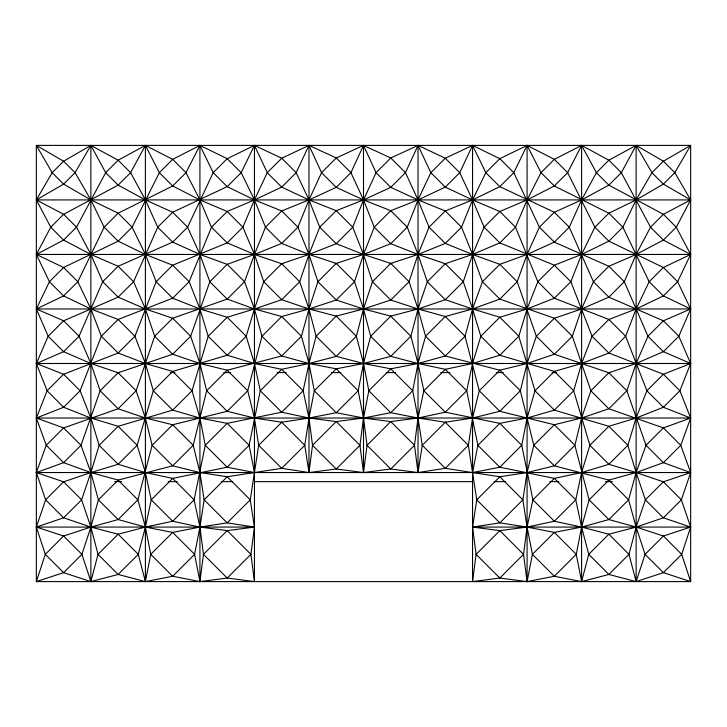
<?xml version="1.0" encoding="UTF-8"?>
<svg xmlns="http://www.w3.org/2000/svg" width="727" height="727" viewBox="0 0 727 727"><rect width="100%" height="100%" fill="white"/><g stroke="black" fill="none" stroke-linecap="round" stroke-linejoin="round"><path stroke-width="1.09" d="M254.45 145.4L227.188 158.677L213.202 172.662L187.602 227.188L172.662 242.127L118.137 266.273L102.698 281.712L79.052 336.237L63.612 351.677L36.35 363.5L47.11 390.762L63.612 407.265L90.875 418.025L118.137 426.295L137.13 445.287L145.4 472.55L151.234 499.812L145.4 527.075L138.257 554.337L145.4 581.6L150.734 554.337L145.4 527.075L137.866 499.812L118.137 480.084L90.875 472.55L63.612 462.663L46.237 445.287L36.35 418.025L47.11 390.762L63.612 374.26L118.137 353.022L134.922 336.237L156.16 281.712L172.662 265.21L227.188 242.882L242.882 227.188L254.45 199.925L267.263 172.662L281.712 158.213L308.975 145.4L336.237 157.968L350.932 172.662L363.5 199.925L374.26 227.188L390.762 243.69L418.025 254.45L445.287 263.719L463.281 281.712L472.55 308.975L480.82 336.237L499.812 355.23L554.337 371.406L573.694 390.762L589.87 445.287L608.862 464.28L636.125 472.55L663.387 481.819L681.381 499.812L690.65 527.075L681.699 554.337L663.387 572.649L636.125 581.6L608.862 574.457L581.6 581.6L576.266 554.337L581.6 527.075L589.134 499.812L608.862 480.084L636.125 472.55L663.387 462.663L680.763 445.287L690.65 418.025L679.89 390.762L663.387 374.26L608.862 353.022L592.078 336.237L570.84 281.712L554.337 265.21L499.812 242.882L484.118 227.188L472.55 199.925L459.737 172.662L445.287 158.213L418.025 145.4L390.762 157.968L376.068 172.662L363.5 199.925L352.74 227.188L336.237 243.69L308.975 254.45L281.712 263.719L263.719 281.712L254.45 308.975L246.18 336.237L227.188 355.23L172.662 371.406L153.306 390.762L137.13 445.287L118.137 464.28L90.875 472.55L63.612 481.819L45.619 499.812L36.35 527.075L45.301 554.337L63.612 572.649L90.875 581.6L118.137 574.457L145.4 581.6L172.662 576.266L199.925 581.6L203.469 554.337L199.925 527.075L194.091 499.812L205.259 445.287L199.925 418.025L192.019 390.762L172.662 371.406L145.4 363.5L118.137 353.022L101.353 336.237L90.875 308.975L77.825 281.712L63.612 267.5L36.35 254.45L50.736 227.188L63.612 214.311L118.137 185.121L130.596 172.662L145.4 145.4L172.662 159.349L185.976 172.662L199.925 199.925L211.493 227.188L227.188 242.882L254.45 254.45L281.712 263.719L299.706 281.712L308.975 308.975L316.118 336.237L308.975 363.5L303.141 390.762L308.975 418.025L312.519 445.287L308.975 472.55L281.712 468.342L227.188 476.758L199.925 472.55L172.662 465.825L118.137 480.084L98.409 499.812L90.875 527.075L81.924 554.337L63.612 572.649L36.35 581.6L36.35 145.4L690.65 145.4L690.65 581.6L36.35 581.6L45.301 554.337L63.612 536.026L90.875 527.075L118.137 519.541L137.866 499.812L152.125 445.287L145.4 418.025L136.131 390.762L118.137 372.769L90.875 363.5L63.612 351.677L48.173 336.237L36.35 308.975L49.4 281.712L63.612 267.5L118.137 241.173L132.123 227.188L159.349 172.662L172.662 159.349L199.925 145.4L227.188 158.677L241.173 172.662L254.45 199.925L265.482 227.188L281.712 243.418L308.975 254.45L336.237 263.401L354.549 281.712L363.5 308.975L370.643 336.237L363.5 363.5L358.166 390.762L363.5 418.025L367.044 445.287L363.5 472.55L336.237 469.006L308.975 472.55L304.767 445.287L308.975 418.025L314.309 390.762L308.975 363.5L301.441 336.237L281.712 316.509L254.45 308.975L227.188 299.088L209.812 281.712L199.925 254.45L187.602 227.188L172.662 212.248L145.4 199.925L118.137 185.121L105.679 172.662L90.875 145.4L63.612 161.212L52.162 172.662L36.35 199.925L50.736 227.188L63.612 240.064L90.875 254.45L118.137 266.273L133.577 281.712L145.4 308.975L154.669 336.237L172.662 354.231L199.925 363.5L227.188 370.225L281.712 355.966L301.441 336.237L308.975 308.975L317.926 281.712L336.237 263.401L363.5 254.45L390.762 243.69L407.265 227.188L418.025 199.925L430.838 172.662L445.287 158.213L472.55 145.4L499.812 158.677L513.798 172.662L539.398 227.188L554.337 242.127L608.862 266.273L624.302 281.712L647.948 336.237L663.387 351.677L690.65 363.5L679.89 390.762L663.387 407.265L636.125 418.025L608.862 426.295L589.87 445.287L581.6 472.55L575.766 499.812L581.6 527.075L588.743 554.337L581.6 581.6L554.337 576.266L527.075 581.6L499.812 578.056L472.55 581.6L472.55 145.4L485.827 172.662L499.812 186.648L554.337 212.248L569.277 227.188L593.423 281.712L608.862 297.152L663.387 320.798L678.827 336.237L690.65 363.5L663.387 374.26L646.885 390.762L636.125 418.025L627.855 445.287L608.862 464.28L581.6 472.55L554.337 478.384L499.812 467.216L472.55 472.55L477.884 445.287L466.716 390.762L472.55 363.5L480.82 336.237L499.812 317.245L527.075 308.975L554.337 298.215L570.84 281.712L581.6 254.45L594.877 227.188L608.862 213.202L636.125 199.925L663.387 184.113L674.838 172.662L690.65 145.4L663.387 161.212L651.937 172.662L636.125 199.925L622.848 227.188L608.862 241.173L581.6 254.45L554.337 265.21L537.835 281.712L527.075 308.975L518.805 336.237L499.812 355.23L472.55 363.5L445.287 369.334L418.025 363.5L390.762 356.357L363.5 363.5L336.237 368.834L308.975 363.5L281.712 355.966L261.984 336.237L254.45 308.975L244.563 281.712L227.188 264.337L199.925 254.45L172.662 242.127L157.723 227.188L145.4 199.925L130.596 172.662L118.137 160.204L90.875 145.4L75.063 172.662L63.612 184.113L36.35 199.925L63.612 214.311L76.489 227.188L90.875 254.45L102.698 281.712L118.137 297.152L145.4 308.975L172.662 318.244L190.656 336.237L199.925 363.5L206.65 390.762L193.2 445.287L199.925 472.55L204.133 499.812L199.925 527.075L194.591 554.337L199.925 581.6L227.188 578.056L254.45 581.6L254.45 145.4L281.712 158.213L296.162 172.662L308.975 199.925L319.735 227.188L336.237 243.69L363.5 254.45L390.762 263.401L409.074 281.712L418.025 308.975L425.559 336.237L445.287 355.966L499.812 370.225L527.075 363.5L554.337 354.231L572.331 336.237L581.6 308.975L593.423 281.712L608.862 266.273L636.125 254.45L663.387 240.064L676.264 227.188L690.65 199.925L674.838 172.662L663.387 161.212L636.125 145.4L608.862 160.204L596.404 172.662L581.6 199.925L569.277 227.188L554.337 242.127L527.075 254.45L499.812 264.337L482.437 281.712L472.55 308.975L465.016 336.237L445.287 355.966L418.025 363.5L390.762 368.834L363.5 363.5L336.237 356.357L308.975 363.5L281.712 369.334L254.45 363.5L227.188 355.23L208.195 336.237L199.925 308.975L189.165 281.712L172.662 265.21L145.4 254.45L118.137 241.173L104.152 227.188L90.875 199.925L75.063 172.662L63.612 161.212L36.35 145.4L52.162 172.662L63.612 184.113L90.875 199.925L118.137 213.202L132.123 227.188L145.4 254.45L156.16 281.712L172.662 298.215L199.925 308.975L227.188 317.245L246.18 336.237L254.45 363.5L260.284 390.762L249.116 445.287L254.45 472.55L227.188 467.216L172.662 478.384L145.4 472.55L118.137 464.28L99.145 445.287L90.875 418.025L80.115 390.762L63.612 374.26L36.35 363.5L48.173 336.237L63.612 320.798L118.137 297.152L133.577 281.712L157.723 227.188L172.662 212.248L227.188 186.648L241.173 172.662L254.45 145.4L267.263 172.662L281.712 187.112L308.975 199.925L336.237 210.685L352.74 227.188L363.5 254.45L372.451 281.712L390.762 300.024L418.025 308.975L445.287 316.509L465.016 336.237L479.275 390.762L472.55 418.025L468.342 445.287L476.758 499.812L472.55 527.075L476.094 554.337L472.55 581.6M472.55 145.4L459.737 172.662L445.287 187.112L418.025 199.925L390.762 210.685L374.26 227.188L363.5 254.45L354.549 281.712L336.237 300.024L308.975 308.975L281.712 316.509L261.984 336.237L247.725 390.762L254.45 418.025L258.658 445.287L250.242 499.812L254.45 527.075L250.906 554.337L254.45 581.6M418.025 472.55L422.233 445.287L418.025 418.025L412.691 390.762L418.025 363.5L425.559 336.237L445.287 316.509L472.55 308.975L499.812 299.088L517.188 281.712L527.075 254.45L539.398 227.188L554.337 212.248L581.6 199.925L608.862 185.121L621.321 172.662L636.125 145.4L651.937 172.662L663.387 184.113L690.65 199.925L663.387 214.311L650.511 227.188L636.125 254.45L624.302 281.712L608.862 297.152L581.6 308.975L554.337 318.244L536.344 336.237L527.075 363.5L520.35 390.762L533.8 445.287L527.075 472.55L522.867 499.812L527.075 527.075L532.409 554.337L527.075 581.6L523.531 554.337L527.075 527.075L532.909 499.812L521.741 445.287L527.075 418.025L534.981 390.762L554.337 371.406L581.6 363.5L608.862 353.022L625.647 336.237L636.125 308.975L649.175 281.712L663.387 267.5L690.65 254.45L676.264 227.188L663.387 214.311L608.862 185.121L596.404 172.662L581.6 145.4L554.337 159.349L541.024 172.662L527.075 199.925L515.507 227.188L499.812 242.882L472.55 254.45L445.287 263.719L427.294 281.712L418.025 308.975L410.882 336.237L418.025 363.5L423.859 390.762L418.025 418.025L414.481 445.287L418.025 472.55L445.287 468.342L499.812 476.758L527.075 472.55L554.337 465.825L608.862 480.084L628.591 499.812L636.125 527.075L645.076 554.337L663.387 572.649L690.65 581.6L681.699 554.337L663.387 536.026L636.125 527.075L608.862 519.541L589.134 499.812L574.875 445.287L581.6 418.025L590.869 390.762L608.862 372.769L636.125 363.5L663.387 351.677L678.827 336.237L690.65 308.975L677.6 281.712L663.387 267.5L608.862 241.173L594.877 227.188L567.651 172.662L554.337 159.349L527.075 145.4L499.812 158.677L485.827 172.662L472.55 199.925L461.518 227.188L445.287 243.418L418.025 254.45L390.762 263.401L372.451 281.712L363.5 308.975L356.357 336.237L363.5 363.5L368.834 390.762L363.5 418.025L359.956 445.287L363.5 472.55L390.762 469.006L418.025 472.55L418.025 145.4L430.838 172.662L445.287 187.112L472.55 199.925L499.812 211.493L515.507 227.188L537.835 281.712L554.337 298.215L608.862 319.453L625.647 336.237L646.885 390.762L663.387 407.265L690.65 418.025L663.387 427.912L646.012 445.287L636.125 472.55L628.591 499.812L608.862 519.541L581.6 527.075L554.337 532.409L527.075 527.075L499.812 522.867L472.55 527.075L499.812 530.619L527.075 527.075L554.337 521.241L581.6 527.075L608.862 534.218L636.125 527.075L663.387 517.806L681.381 499.812L690.65 472.55L680.763 445.287L663.387 427.912L608.862 408.756L590.869 390.762L572.331 336.237L554.337 318.244L499.812 299.088L482.437 281.712L472.55 254.45L461.518 227.188L445.287 210.957L418.025 199.925L390.762 187.357L376.068 172.662L363.5 145.4L336.237 157.968L321.543 172.662L308.975 199.925L297.943 227.188L281.712 243.418L254.45 254.45L227.188 264.337L209.812 281.712L190.656 336.237L172.662 354.231L118.137 372.769L100.144 390.762L80.988 445.287L63.612 462.663L36.35 472.55L45.619 499.812L63.612 517.806L90.875 527.075L118.137 534.218L145.4 527.075L172.662 521.241L199.925 527.075L227.188 530.619L254.45 527.075L227.188 522.867L199.925 527.075L172.662 532.409L145.4 527.075L118.137 519.541L98.409 499.812L90.875 472.55L80.988 445.287L63.612 427.912L36.35 418.025L63.612 407.265L80.115 390.762L101.353 336.237L118.137 319.453L172.662 298.215L189.165 281.712L211.493 227.188L227.188 211.493L254.45 199.925L281.712 187.112L296.162 172.662L308.975 145.4L321.543 172.662L336.237 187.357L363.5 199.925L390.762 210.685L407.265 227.188L418.025 254.45L427.294 281.712L445.287 299.706L472.55 308.975L499.812 317.245L518.805 336.237L534.981 390.762L554.337 410.119L608.862 426.295L627.855 445.287L636.125 472.55L645.394 499.812L663.387 517.806L690.65 527.075L663.387 536.026L645.076 554.337L636.125 581.6L628.982 554.337L636.125 527.075L645.394 499.812L663.387 481.819L690.65 472.55L663.387 462.663L646.012 445.287L626.856 390.762L608.862 372.769L554.337 354.231L536.344 336.237L517.188 281.712L499.812 264.337L472.55 254.45L445.287 243.418L429.057 227.188L418.025 199.925L405.457 172.662L390.762 157.968L363.5 145.4L350.932 172.662L336.237 187.357L308.975 199.925L281.712 210.957L265.482 227.188L254.45 254.45L244.563 281.712L227.188 299.088L172.662 318.244L154.669 336.237L136.131 390.762L118.137 408.756L63.612 427.912L46.237 445.287L36.35 472.55L63.612 481.819L81.606 499.812L90.875 527.075L98.018 554.337L90.875 581.6L81.924 554.337L63.612 536.026L36.35 527.075L63.612 517.806L81.606 499.812L90.875 472.55L99.145 445.287L118.137 426.295L172.662 410.119L192.019 390.762L208.195 336.237L227.188 317.245L254.45 308.975L281.712 299.706L299.706 281.712L308.975 254.45L319.735 227.188L336.237 210.685L363.5 199.925L390.762 187.357L405.457 172.662L418.025 145.4M690.65 254.45L677.6 281.712L663.387 295.925L636.125 308.975L608.862 319.453L592.078 336.237L581.6 363.5L573.694 390.762L554.337 410.119L527.075 418.025L499.812 423.359L445.287 412.191L418.025 418.025L390.762 421.569L363.5 418.025L336.237 412.691L308.975 418.025L281.712 422.233L254.45 418.025L227.188 411.3L172.662 424.75L145.4 418.025L118.137 408.756L100.144 390.762L90.875 363.5L79.052 336.237L63.612 320.798L36.35 308.975L63.612 295.925L77.825 281.712L104.152 227.188L118.137 213.202L172.662 185.976L185.976 172.662L199.925 145.4L213.202 172.662L227.188 186.648L254.45 199.925L281.712 210.957L297.943 227.188L308.975 254.45L317.926 281.712L336.237 300.024L363.5 308.975L390.762 316.118L418.025 308.975L445.287 299.706L463.281 281.712L472.55 254.45L484.118 227.188L499.812 211.493L527.075 199.925L554.337 185.976L567.651 172.662L581.6 145.4L608.862 160.204L621.321 172.662L650.511 227.188L663.387 240.064L690.65 254.45L36.35 254.45L49.4 281.712L63.612 295.925L90.875 308.975L118.137 319.453L134.922 336.237L145.4 363.5L153.306 390.762L172.662 410.119L199.925 418.025L227.188 423.359L281.712 412.191L308.975 418.025L336.237 421.569L363.5 418.025L390.762 412.691L418.025 418.025L445.287 422.233L472.55 418.025L499.812 411.3L554.337 424.75L581.6 418.025L608.862 408.756L626.856 390.762L636.125 363.5L647.948 336.237L663.387 320.798L690.65 308.975L663.387 295.925L649.175 281.712L622.848 227.188L608.862 213.202L554.337 185.976L541.024 172.662L527.075 145.4L513.798 172.662L499.812 186.648L472.55 199.925L445.287 210.957L429.057 227.188L418.025 254.45L409.074 281.712L390.762 300.024L363.5 308.975L336.237 316.118L308.975 308.975L281.712 299.706L263.719 281.712L254.45 254.45L242.882 227.188L227.188 211.493L199.925 199.925L172.662 185.976L159.349 172.662L145.4 145.4L118.137 160.204L105.679 172.662L76.489 227.188L63.612 240.064L36.35 254.45M36.35 199.925L690.65 199.925M280.577 263.537L282.848 263.537M335.102 263.537L337.373 263.537M389.627 263.537L391.898 263.537M444.152 263.537L446.423 263.537M36.35 308.975L690.65 308.975M36.35 363.5L690.65 363.5M117.002 372.587L119.273 372.587M170.391 372.587L174.934 372.587M223.78 372.587L230.595 372.587M277.169 372.587L286.256 372.587M331.694 372.587L340.781 372.587M386.219 372.587L395.306 372.587M440.744 372.587L449.831 372.587M496.405 372.587L503.22 372.587M552.066 372.587L556.609 372.587M607.727 372.587L609.998 372.587M36.35 418.025L690.65 418.025M36.35 472.55L690.65 472.55M62.477 481.637L64.748 481.637M114.73 481.637L121.545 481.637M168.119 481.637L177.206 481.637M221.508 481.637L232.867 481.637M254.45 481.637L472.55 481.637M494.133 481.637L505.492 481.637M549.794 481.637L558.881 481.637M605.455 481.637L612.27 481.637M662.252 481.637L664.523 481.637M36.35 527.075L254.45 527.075M472.55 527.075L690.65 527.075M636.125 145.4L636.125 581.6M581.6 145.4L581.6 581.6M527.075 145.4L527.075 581.6M363.5 145.4L363.5 472.55M308.975 145.4L308.975 472.55M199.925 145.4L199.925 581.6M145.4 145.4L145.4 581.6M90.875 145.4L90.875 581.6M172.662 424.75L152.125 445.287L172.662 465.825L193.2 445.287L172.662 424.75M227.188 370.225L206.65 390.762L227.188 411.3L247.725 390.762L227.188 370.225M227.188 423.359L205.259 445.287L227.188 467.216L249.116 445.287L227.188 423.359M172.662 478.384L151.234 499.812L172.662 521.241L194.091 499.812L172.662 478.384M281.712 369.334L260.284 390.762L281.712 412.191L303.141 390.762L281.712 369.334M118.137 534.218L98.018 554.337L118.137 574.457L138.257 554.337L118.137 534.218M336.237 316.118L316.118 336.237L336.237 356.357L356.357 336.237L336.237 316.118M227.188 476.758L204.133 499.812L227.188 522.867L250.242 499.812L227.188 476.758M281.712 422.233L258.658 445.287L281.712 468.342L304.767 445.287L281.712 422.233M172.662 532.409L150.734 554.337L172.662 576.266L194.591 554.337L172.662 532.409M336.237 368.834L314.309 390.762L336.237 412.691L358.166 390.762L336.237 368.834M390.762 316.118L370.643 336.237L390.762 356.357L410.882 336.237L390.762 316.118M227.188 530.619L203.469 554.337L227.188 578.056L250.906 554.337L227.188 530.619M336.237 421.569L312.519 445.287L336.237 469.006L359.956 445.287L336.237 421.569M390.762 368.834L368.834 390.762L390.762 412.691L412.691 390.762L390.762 368.834M390.762 421.569L367.044 445.287L390.762 469.006L414.481 445.287L390.762 421.569M445.287 369.334L423.859 390.762L445.287 412.191L466.716 390.762L445.287 369.334M445.287 422.233L422.233 445.287L445.287 468.342L468.342 445.287L445.287 422.233M499.812 370.225L479.275 390.762L499.812 411.3L520.35 390.762L499.812 370.225M499.812 423.359L477.884 445.287L499.812 467.216L521.741 445.287L499.812 423.359M499.812 476.758L476.758 499.812L499.812 522.867L522.867 499.812L499.812 476.758M554.337 424.75L533.8 445.287L554.337 465.825L574.875 445.287L554.337 424.75M499.812 530.619L476.094 554.337L499.812 578.056L523.531 554.337L499.812 530.619M554.337 478.384L532.909 499.812L554.337 521.241L575.766 499.812L554.337 478.384M554.337 532.409L532.409 554.337L554.337 576.266L576.266 554.337L554.337 532.409M608.862 534.218L588.743 554.337L608.862 574.457L628.982 554.337L608.862 534.218"/></g></svg>
